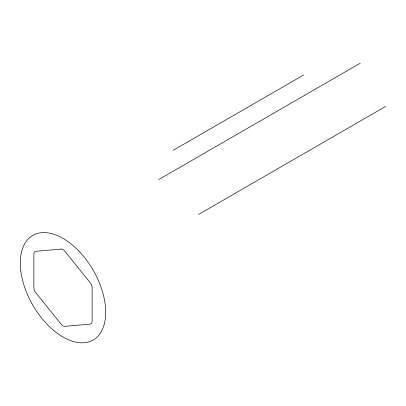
<?xml version="1.0" encoding="UTF-8"?>
<svg xmlns="http://www.w3.org/2000/svg" width="406" height="406" viewBox="0 0 406 406"><rect width="100%" height="100%" fill="white"/><g stroke="black" fill="none" stroke-linecap="round" stroke-linejoin="round"><path stroke-width="0.61" d="M173.184 150.316L303.592 75.024M158.695 179.579L360.31 63.174M198.443 214.505L385.7 106.397M61.057 249.061L35.824 251.319A5.491 3.172 60 0 0 33.886 254.08L33.886 287.722A5.491 3.172 60 0 0 35.824 292.721L61.057 324.11A5.491 3.172 60 0 0 64.94 326.353L90.173 324.095A5.491 3.172 60 0 0 92.111 321.334L92.111 287.697A5.491 3.172 60 0 0 90.173 282.693L64.94 251.304A5.491 3.172 60 0 0 61.057 249.061M20.833 271.137A60.387 34.865 60 0 0 89.914 341.522A60.387 34.865 60 0 0 78.251 250.461A60.387 34.865 60 0 0 20.833 271.137"/></g></svg>
